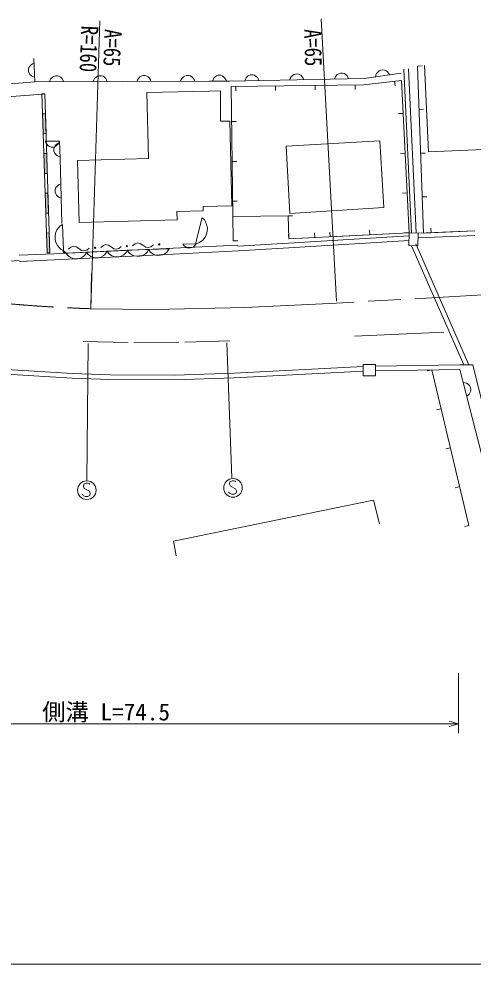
# Model space of a CAD drawing. Units: millimetres, scale not verified. Extents: x 40000 to 680000, y 20000 to 380000.
# Drawn here: x 174450 to 223251, y 205000 to 306566 of the extents above; entities that cross this region are included whole.
import ezdxf
from ezdxf.enums import TextEntityAlignment as Align

# ---------------------------------------------------------------- set-up
doc = ezdxf.new("R2010")
doc.units = ezdxf.units.MM
doc.header["$LTSCALE"] = 1000
doc.linetypes.add('CHAIN', pattern=[18.5, 12, -1.5, 3.5, -1.5])
for name, color, linetype, lineweight in [('M-BGD', 7, 'Continuous', 13), ('M-BGD-EXST', 7, 'Continuous', 13), ('M-BMK', 2, 'CHAIN', 13), ('M-STR-HTXT', 7, 'Continuous', 13), ('M-TTL-BAND', 7, 'Continuous', 13)]:
    doc.layers.add(name, color=color, linetype=linetype, lineweight=lineweight)
doc.styles.add('ＭＳ ゴシック', font='')
doc.styles.get('ＭＳ ゴシック').set_extended_font_data('MS Gothic')

msp = doc.modelspace()

# ---------------------------------------------------------------- hatches: boundary and pattern name
at = {"layer": 'M-BGD'}
for points in [[(177065, 294228), (176998, 296362), (177298, 296372), (177365, 294237)], [(177200, 289958), (177133, 292093), (177433, 292102), (177500, 289968)], [(177335, 285689), (177267, 287824), (177567, 287833), (177634, 285699)], [(177469, 281420), (177402, 283554), (177702, 283564), (177769, 281429)]]:
    msp.add_hatch(color=256, dxfattribs=at).paths.add_polyline_path(points)

# ---------------------------------------------------------------- linework, layer by layer
for p, q in [((175899, 301742), (175752, 301646)), ((176077, 301808), (175899, 301742)), ((176059, 302300), (176148, 299817)), ((175523, 301338), (175470, 301156)), ((175470, 301156), (175478, 300916)), ((175478, 300916), (175545, 300738)), ((175608, 301491), (175523, 301338)), ((175545, 300738), (175640, 300592)), ((175752, 301646), (175608, 301491)), ((204168, 300645), (203989, 300582)), ((204408, 300650), (204168, 300645)), ((204589, 300593), (204408, 300650)), ((208810, 300672), (208662, 300579)), ((208989, 300735), (208810, 300672)), ((209229, 300739), (208989, 300735)), ((209410, 300683), (209229, 300739)), ((209562, 300596), (209410, 300683)), ((215514, 300751), (211531, 300152)), ((212880, 300689), (212814, 300527)), ((213006, 300859), (212880, 300689)), ((213141, 300971), (213006, 300859)), ((213310, 301057), (213141, 300971)), ((213548, 301092), (213310, 301057)), ((213735, 301060), (213548, 301092)), ((213896, 300993), (213735, 301060)), ((214067, 300867), (213896, 300993)), ((214178, 300732), (214067, 300867)), ((214264, 300563), (214178, 300732)), ((215796, 301170), (216631, 283558)), ((216295, 301194), (217131, 283582)), ((217263, 301500), (217763, 301518)), ((217263, 301500), (217921, 283560)), ((218042, 301560), (218461, 292276)), ((171092, 299373), (176148, 299817)), ((175640, 300592), (175795, 300447)), ((175795, 300447), (175948, 300362)), ((175948, 300362), (176130, 300309)), ((194926, 299867), (176148, 299817)), ((177805, 300001), (177745, 299821)), ((177894, 300151), (177805, 300001)), ((178044, 300302), (177894, 300151)), ((178194, 300392), (178044, 300302)), ((178373, 300453), (178194, 300392)), ((178613, 300453), (178373, 300453)), ((178794, 300394), (178613, 300453)), ((178944, 300304), (178794, 300394)), ((179094, 300155), (178944, 300304)), ((179185, 300005), (179094, 300155)), ((179245, 299825), (179185, 300005)), ((182499, 300014), (182440, 299834)), ((182589, 300164), (182499, 300014)), ((182738, 300314), (182589, 300164)), ((182888, 300405), (182738, 300314)), ((183068, 300465), (182888, 300405)), ((183308, 300466), (183068, 300465)), ((183488, 300406), (183308, 300466)), ((183638, 300317), (183488, 300406)), ((183789, 300167), (183638, 300317)), ((183879, 300017), (183789, 300167)), ((183940, 299838), (183879, 300017)), ((187194, 300026), (187134, 299846)), ((187283, 300177), (187194, 300026)), ((187433, 300327), (187283, 300177)), ((187582, 300417), (187433, 300327)), ((187762, 300478), (187582, 300417)), ((188002, 300479), (187762, 300478)), ((188182, 300419), (188002, 300479)), ((188333, 300330), (188182, 300419)), ((188483, 300180), (188333, 300330)), ((188574, 300030), (188483, 300180)), ((188634, 299850), (188574, 300030)), ((191888, 300039), (191828, 299859)), ((191978, 300189), (191888, 300039)), ((192127, 300340), (191978, 300189)), ((192277, 300430), (192127, 300340)), ((192457, 300491), (192277, 300430)), ((192697, 300491), (192457, 300491)), ((192877, 300432), (192697, 300491)), ((193027, 300342), (192877, 300432)), ((193178, 300193), (193027, 300342)), ((193268, 300043), (193178, 300193)), ((193328, 299863), (193268, 300043)), ((197067, 299883), (194926, 299867)), ((195305, 300050), (195247, 299870)), ((195394, 300201), (195305, 300050)), ((195543, 300352), (195394, 300201)), ((195692, 300443), (195543, 300352)), ((195872, 300504), (195692, 300443)), ((196112, 300506), (195872, 300504)), ((196292, 300447), (196112, 300506)), ((196443, 300358), (196292, 300447)), ((196594, 300209), (196443, 300358)), ((196685, 300060), (196594, 300209)), ((196746, 299880), (196685, 300060)), ((211531, 300152), (197067, 299883)), ((198785, 300095), (198728, 299914)), ((198872, 300246), (198785, 300095)), ((199019, 300399), (198872, 300246)), ((199167, 300492), (199019, 300399)), ((199346, 300555), (199167, 300492)), ((199586, 300560), (199346, 300555)), ((199767, 300503), (199586, 300560)), ((199919, 300416), (199767, 300503)), ((200072, 300269), (199919, 300416)), ((200165, 300120), (200072, 300269)), ((200228, 299942), (200165, 300120)), ((203606, 300185), (203549, 300003)), ((203693, 300336), (203606, 300185)), ((203840, 300489), (203693, 300336)), ((203989, 300582), (203840, 300489)), ((204740, 300506), (204589, 300593)), ((204893, 300359), (204740, 300506)), ((204986, 300210), (204893, 300359)), ((205049, 300031), (204986, 300210)), ((208427, 300274), (208371, 300093)), ((208515, 300426), (208427, 300274)), ((208662, 300579), (208515, 300426)), ((209714, 300448), (209562, 300596)), ((209807, 300300), (209714, 300448)), ((209871, 300121), (209807, 300300)), ((215556, 299943), (211484, 299493)), ((212814, 300527), (212781, 300340)), ((214823, 299862), (214878, 299365)), ((216394, 283565), (215556, 299943)), ((188184, 298651), (194926, 298818)), ((188359, 291578), (188184, 298651)), ((194926, 298818), (196109, 298835)), ((196109, 298835), (196109, 295589)), ((211484, 299493), (197255, 299314)), ((197255, 299314), (197462, 282706)), ((197745, 299320), (197751, 298820)), ((202020, 299374), (202026, 298874)), ((206294, 299428), (206300, 298928)), ((210569, 299482), (210575, 298982)), ((152534, 296668), (177008, 298496)), ((176931, 298497), (177231, 298506)), ((177469, 281420), (176931, 298497)), ((177769, 281429), (177231, 298506)), ((217435, 296811), (217935, 296829)), ((196109, 295589), (197100, 295589)), ((197100, 295589), (197346, 286493)), ((215737, 296410), (215238, 296384)), ((197302, 295530), (197802, 295536)), ((177280, 293422), (178817, 293429)), ((177299, 293422), (177359, 293243)), ((177359, 293243), (177450, 293093)), ((177450, 293093), (177601, 292944)), ((177601, 292944), (177751, 292854)), ((177751, 292854), (177931, 292795)), ((177931, 292795), (178171, 292796)), ((178171, 292796), (178351, 292857)), ((178265, 292788), (178210, 292607)), ((178210, 292607), (178216, 292367)), ((178350, 292941), (178265, 292788)), ((178496, 293095), (178350, 292941)), ((178351, 292857), (178501, 292948)), ((178644, 293189), (178496, 293095)), ((178501, 292948), (178650, 293098)), ((178822, 293254), (178644, 293189)), ((178650, 293098), (178739, 293249)), ((178739, 293249), (178799, 293429)), ((178817, 293429), (178868, 291579)), ((203154, 292875), (213246, 293474)), ((203544, 285658), (203154, 292875)), ((213246, 293474), (213665, 286317)), ((218461, 292276), (224390, 292516)), ((178216, 292367), (178281, 292188)), ((178281, 292188), (178375, 292041)), ((178375, 292041), (178529, 291895)), ((178529, 291895), (178682, 291809)), ((178682, 291809), (178863, 291754)), ((178868, 291579), (179059, 284580)), ((180744, 291344), (188359, 291578)), ((215955, 292141), (215456, 292115)), ((217607, 292122), (218107, 292140)), ((180744, 291344), (180931, 284696)), ((197355, 291255), (197855, 291261)), ((178472, 288516), (178386, 288364)), ((178617, 288670), (178472, 288516)), ((178765, 288764), (178617, 288670)), ((178943, 288829), (178765, 288764)), ((178386, 288364), (178331, 288182)), ((178331, 288182), (178337, 287942)), ((178337, 287942), (178402, 287764)), ((178402, 287764), (178496, 287616)), ((178496, 287616), (178650, 287471)), ((178650, 287471), (178803, 287385)), ((216174, 287871), (215674, 287846)), ((217779, 287433), (218279, 287451)), ((178803, 287385), (178984, 287330)), ((197346, 286493), (194247, 286409)), ((197409, 286981), (197908, 286987)), ((191413, 285882), (194260, 285959)), ((191438, 284981), (191413, 285882)), ((194247, 286409), (194260, 285959)), ((203364, 285389), (203864, 285405)), ((213665, 286317), (203544, 285658)), ((179135, 284466), (178861, 284289)), ((179135, 284466), (179226, 281661)), ((180931, 284696), (191438, 284981)), ((193441, 282394), (194146, 285218)), ((194382, 284968), (194143, 285207)), ((194509, 284757), (194382, 284968)), ((194622, 284490), (194509, 284757)), ((194706, 284110), (194622, 284490)), ((203364, 285389), (197429, 285329)), ((203364, 285389), (203443, 282942)), ((178381, 283545), (178336, 283208)), ((178538, 283886), (178381, 283545)), ((178698, 284116), (178538, 283886)), ((178861, 284289), (178698, 284116)), ((194454, 283098), (194594, 283421)), ((194594, 283421), (194678, 283759)), ((194678, 283759), (194706, 284110)), ((203443, 282942), (203419, 283441)), ((216394, 283565), (203443, 282942)), ((206239, 283076), (206215, 283576)), ((207891, 283156), (207867, 283655)), ((207891, 283156), (216394, 283565)), ((212161, 283362), (212137, 283861)), ((216392, 283602), (215893, 283577)), ((216394, 283565), (216353, 282205)), ((217366, 283536), (216394, 283565)), ((217325, 282176), (217366, 283536)), ((223424, 283796), (217366, 283536)), ((217921, 283560), (223424, 283796)), ((218736, 283595), (218715, 284094)), ((178336, 283208), (178346, 282872)), ((178346, 282872), (178413, 282538)), ((178413, 282538), (178592, 282207)), ((186662, 282186), (186931, 282411)), ((186931, 282411), (187207, 282495)), ((187207, 282495), (187490, 282440)), ((187490, 282440), (187781, 282245)), ((192080, 282364), (193441, 282394)), ((192080, 282364), (192167, 282226)), ((193399, 282253), (193480, 282394)), ((193441, 282394), (193765, 282492)), ((193765, 282492), (193976, 282619)), ((193976, 282619), (194201, 282802)), ((194201, 282802), (194454, 283098)), ((197462, 282706), (197962, 282712)), ((197966, 282135), (203406, 282471)), ((203406, 282471), (216339, 283270)), ((203437, 281972), (216370, 282771)), ((203443, 282942), (206239, 283076)), ((203443, 282942), (203943, 282958)), ((217081, 282399), (222808, 269406)), ((223445, 283297), (217388, 283036)), ((178200, 281335), (185891, 281687)), ((178592, 282207), (178767, 281989)), ((178767, 281989), (178941, 281826)), ((178941, 281826), (179226, 281668)), ((179226, 281661), (179218, 281615)), ((179218, 281615), (179221, 281581)), ((179221, 281581), (179229, 281542)), ((179226, 281661), (179533, 281395)), ((179229, 281542), (179250, 281493)), ((179250, 281493), (179281, 281455)), ((179281, 281455), (179317, 281424)), ((179317, 281424), (179358, 281398)), ((179358, 281398), (179410, 281385)), ((179410, 281385), (179450, 281382)), ((179450, 281382), (179484, 281385)), ((179484, 281385), (179528, 281399)), ((179533, 281395), (186091, 281709)), ((179533, 281395), (179675, 281182)), ((179772, 281822), (180041, 282046)), ((180041, 282046), (180316, 282131)), ((180316, 282131), (180600, 282076)), ((180600, 282076), (180890, 281881)), ((180890, 281881), (181181, 281686)), ((181181, 281686), (181464, 281631)), ((181464, 281631), (181740, 281716)), ((181609, 281274), (181730, 281500)), ((181730, 281500), (181873, 281287)), ((181740, 281716), (182009, 281940)), ((183267, 282007), (183528, 282225)), ((183528, 282225), (183796, 282307)), ((183681, 281241), (183806, 281379)), ((183796, 282307), (184071, 282253)), ((183806, 281379), (183928, 281606)), ((183928, 281606), (184070, 281392)), ((184070, 281392), (184208, 281267)), ((184071, 282253), (184354, 282064)), ((184354, 282064), (184636, 281875)), ((184636, 281875), (184911, 281821)), ((184911, 281821), (185179, 281903)), ((185179, 281903), (185440, 282121)), ((185709, 281206), (185878, 281346)), ((185878, 281346), (186004, 281485)), ((185891, 281687), (191010, 281924)), ((186004, 281485), (186125, 281711)), ((186091, 281709), (190621, 281860)), ((186091, 281709), (186237, 281484)), ((186237, 281484), (186379, 281350)), ((186379, 281350), (186568, 281219)), ((187781, 282245), (188071, 282050)), ((187947, 281264), (188126, 281408)), ((188071, 282050), (188355, 281995)), ((188126, 281408), (188259, 281551)), ((188259, 281551), (188390, 281785)), ((188355, 281995), (188631, 282080)), ((188390, 281785), (188529, 281570)), ((188529, 281570), (188665, 281442)), ((188631, 282080), (188899, 282304)), ((188665, 281442), (188846, 281316)), ((189905, 281220), (190165, 281360)), ((190165, 281360), (190336, 281498)), ((190336, 281498), (190464, 281634)), ((190464, 281634), (190589, 281859)), ((191010, 281924), (197966, 282265)), ((191041, 281294), (197997, 281636)), ((192167, 282226), (192253, 282144)), ((192253, 282144), (192367, 282062)), ((192367, 282062), (192536, 281982)), ((192536, 281982), (192705, 281957)), ((192705, 281957), (192873, 281961)), ((192873, 281961), (193040, 281993)), ((193040, 281993), (193206, 282080)), ((193206, 282080), (193317, 282167)), ((193317, 282167), (193399, 282253)), ((197997, 281636), (203437, 281972)), ((216353, 282205), (217325, 282176)), ((216624, 282197), (222261, 269407)), ((173410, 280530), (174465, 280591)), ((174465, 281163), (178199, 281335)), ((174496, 280504), (178230, 280676)), ((178230, 280676), (185921, 281028)), ((179675, 281182), (179813, 281056)), ((179813, 281056), (179995, 280933)), ((179995, 280933), (180265, 280814)), ((180265, 280814), (180531, 280782)), ((180531, 280782), (180795, 280795)), ((180795, 280795), (181056, 280852)), ((181056, 280852), (181314, 280996)), ((181314, 280996), (181483, 281136)), ((181483, 281136), (181609, 281274)), ((181873, 281287), (182011, 281161)), ((182011, 281161), (182193, 281038)), ((182193, 281038), (182463, 280919)), ((182463, 280919), (182729, 280887)), ((182729, 280887), (182992, 280900)), ((182992, 280900), (183254, 280957)), ((183254, 280957), (183511, 281101)), ((183511, 281101), (183681, 281241)), ((184208, 281267), (184390, 281143)), ((184390, 281143), (184660, 281024)), ((184660, 281024), (184926, 280992)), ((184926, 280992), (185190, 281005)), ((185190, 281005), (185451, 281062)), ((185451, 281062), (185709, 281206)), ((185921, 281028), (191041, 281294)), ((186568, 281219), (186848, 281090)), ((186848, 281090), (187125, 281053)), ((187125, 281053), (187401, 281062)), ((187401, 281062), (187676, 281117)), ((187676, 281117), (187947, 281264)), ((188846, 281316), (189114, 281193)), ((189114, 281193), (189379, 281158)), ((189379, 281158), (189643, 281167)), ((189643, 281167), (189905, 281220)), ((182166, 275424), (182262, 279259)), ((210522, 272465), (220096, 272916)), ((181358, 271914), (186194, 271790)), ((186809, 271791), (191650, 271815)), ((192265, 271841), (197100, 271980)), ((211450, 269199), (197569, 268482)), ((212753, 269421), (211450, 269421)), ((211450, 269421), (211450, 268213)), ((212753, 268213), (212753, 269421)), ((221814, 269408), (212753, 269261)), ((221814, 269408), (223227, 269406)), ((223227, 269406), (227403, 252432)), ((180182, 267959), (173126, 268395)), ((180205, 268458), (173165, 268894)), ((184244, 268329), (180205, 268458)), ((191175, 268300), (184244, 268329)), ((197569, 268482), (191175, 268300)), ((211476, 268699), (197594, 267983)), ((211450, 268213), (212753, 268213)), ((221823, 268908), (212761, 268761)), ((218821, 268859), (218334, 268743)), ((222805, 252126), (218821, 268859)), ((226215, 251704), (221823, 268908)), ((184235, 267829), (180182, 267959)), ((191181, 267800), (184235, 267829)), ((197583, 267983), (191181, 267800)), ((222375, 267471), (222186, 267484)), ((222543, 267421), (222375, 267471)), ((222725, 267312), (222543, 267421)), ((222850, 267189), (222725, 267312)), ((222952, 267030), (222850, 267189)), ((222557, 266031), (222717, 266134)), ((222717, 266134), (222840, 266258)), ((222840, 266258), (222948, 266440)), ((222948, 266440), (222998, 266608)), ((223012, 266797), (222952, 267030)), ((222998, 266608), (223012, 266797)), ((219817, 264676), (219331, 264560)), ((220813, 260493), (220327, 260377)), ((221809, 256309), (221323, 256193)), ((191043, 250440), (212537, 254846)), ((212537, 254846), (213188, 252317)), ((222805, 252126), (222319, 252010)), ((191349, 248869), (191043, 250440))]:
    msp.add_line(p, q, dxfattribs=at)
for points in [[(177065, 294228), (176998, 296362), (177298, 296372), (177365, 294237)], [(177200, 289958), (177133, 292093), (177433, 292102), (177500, 289968)], [(177335, 285689), (177267, 287824), (177567, 287833), (177634, 285699)], [(177469, 281420), (177402, 283554), (177702, 283564), (177769, 281429)]]:
    msp.add_lwpolyline(points, close=True, dxfattribs=at)
for centre, radius in [((189528, 282338), 70), ((182638, 281973), 70), ((186051, 282154), 68)]:
    msp.add_circle(centre, radius, dxfattribs=at)
at = {"layer": 'M-BGD-EXST'}
for p, q in [((181896, 271695), (181747, 256922)), ((196774, 271745), (197330, 257235)), ((181427, 256561), (181387, 256321)), ((181387, 256321), (181467, 256121)), ((181667, 256681), (181427, 256561)), ((181467, 256121), (182027, 255801)), ((181827, 256681), (181667, 256681)), ((181987, 256641), (181827, 256681)), ((182067, 256561), (181987, 256641)), ((197121, 256804), (197087, 256563)), ((197087, 256563), (197171, 256365)), ((197359, 256929), (197121, 256804)), ((197171, 256365), (197738, 256057)), ((197519, 256933), (197359, 256929)), ((197680, 256896), (197519, 256933)), ((197761, 256818), (197680, 256896)), ((197738, 256057), (197822, 255859)), ((181347, 255361), (181267, 255481)), ((181587, 255241), (181347, 255361)), ((181867, 255241), (181587, 255241)), ((182067, 255361), (181867, 255241)), ((182027, 255801), (182107, 255601)), ((182107, 255601), (182067, 255361)), ((197068, 255603), (196985, 255721)), ((197310, 255488), (197068, 255603)), ((197590, 255494), (197310, 255488)), ((197788, 255618), (197590, 255494)), ((197822, 255859), (197788, 255618))]:
    msp.add_line(p, q, dxfattribs=at)
for centre in [(197455, 256171), (181747, 255921)]:
    msp.add_circle(centre, 1000, dxfattribs=at)
at = {"layer": 'M-BMK'}
msp.add_line((247426, 278216), (208557, 276029), dxfattribs=at)
msp.add_lwpolyline([(208557, 276029), (198768, 275572), (188971, 275338), (182166, 275424)], dxfattribs=at)
msp.add_arc((187411, 435338), 160000, 262.39625, 268.12164, dxfattribs=at)
at = {"layer": 'M-STR-HTXT'}
for p, q in [((182166, 275424), (183159, 306343)), ((208578, 276222), (206942, 306566)), ((221673, 229822), (221673, 236249)), ((143672, 230822), (221673, 230822)), ((220673, 231102), (221673, 230822)), ((221673, 230822), (220673, 230542))]:
    msp.add_line(p, q, dxfattribs=at)
at = {"layer": 'M-TTL-BAND'}
msp.add_line((40000, 205000), (579000, 205000), dxfattribs=at)

# ---------------------------------------------------------------- texts
at = {"layer": 'M-STR-HTXT', "style": 'ＭＳ ゴシック', "width": 0.8}
for s, rotation, p in [('R=160', 267.7, (180617, 305887)), ('A=65', 268, (183115, 305503)), ('A=65', 271.3, (204560, 305438))]:
    msp.add_text(s, height=1833, rotation=rotation, dxfattribs=at).set_placement(p, align=Align.BOTTOM_LEFT)
at = {"layer": 'M-STR-HTXT', "style": 'ＭＳ ゴシック'}
msp.add_text('側溝 L=74.5', height=1833, dxfattribs=at).set_placement((176962, 230633), align=Align.BOTTOM_LEFT)

doc.saveas('drawing.dxf')
